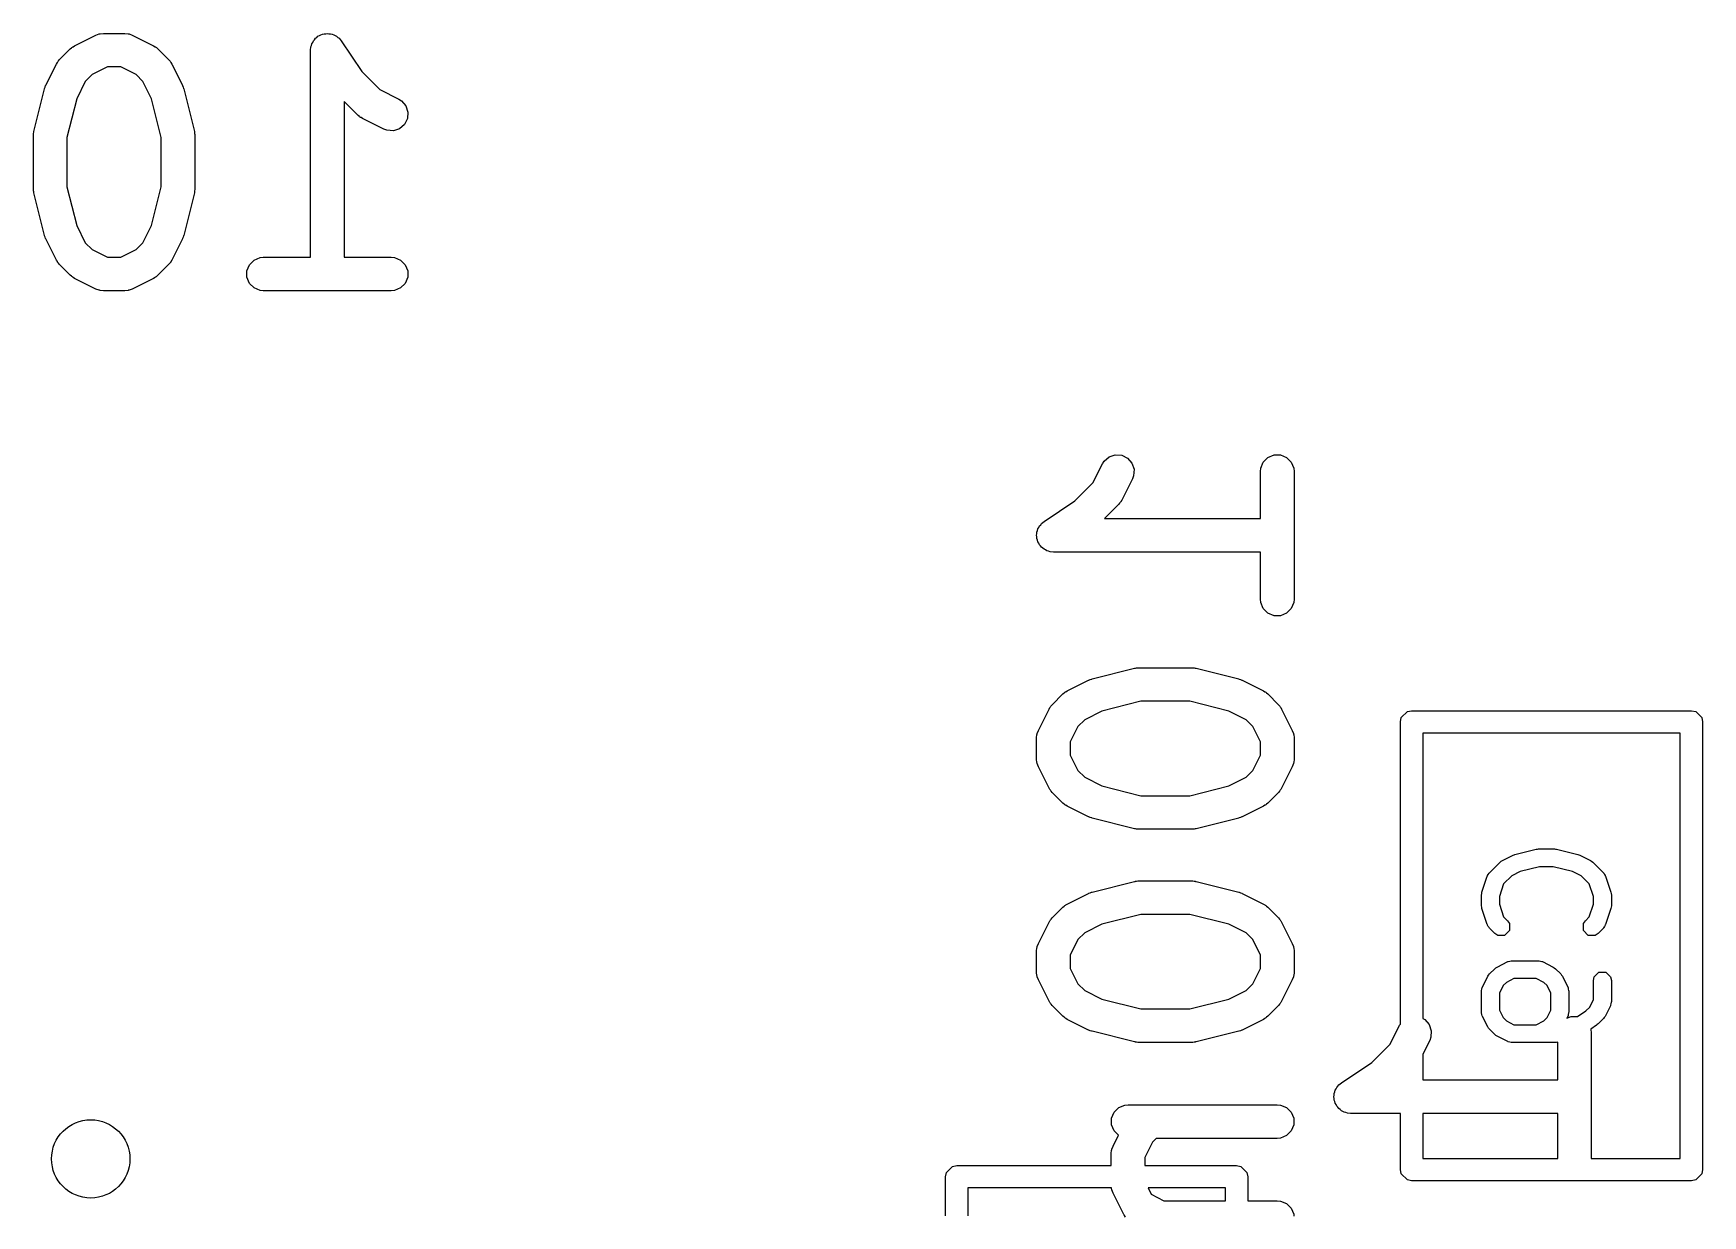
# Model space of a CAD drawing. Header units: inches. Extents: x -2.1 to 1.75, y 0.25 to 2.74.
# Drawn here: x -0.917 to -0.6234, y 1.7665 to 1.9745 of the extents above; entities that cross this region are included whole.
import ezdxf

# ---------------------------------------------------------------- set-up
doc = ezdxf.new("R2010")
doc.units = ezdxf.units.IN
doc.header["$MEASUREMENT"] = 0
doc.layers.add('BLACK', color=250, linetype='CONTINUOUS')

msp = doc.modelspace()

# ---------------------------------------------------------------- linework, layer by layer
at = {"layer": 'BLACK', "linetype": 'CONTINUOUS'}
for p, q in [((-0.90976, 1.97227), (-0.90601, 1.97414)), ((-0.90601, 1.97414), (-0.90547, 1.97435)), ((-0.90547, 1.97435), (-0.90536, 1.97436)), ((-0.90536, 1.97436), (-0.90526, 1.9744)), ((-0.90526, 1.9744), (-0.90469, 1.97446)), ((-0.90469, 1.97446), (-0.90094, 1.97446)), ((-0.90094, 1.97446), (-0.90036, 1.9744)), ((-0.90036, 1.9744), (-0.90026, 1.97436)), ((-0.90026, 1.97436), (-0.90016, 1.97435)), ((-0.90016, 1.97435), (-0.89962, 1.97414)), ((-0.89962, 1.97414), (-0.89587, 1.97227)), ((-0.86788, 1.97288), (-0.86777, 1.97314)), ((-0.86777, 1.97314), (-0.86757, 1.97335)), ((-0.86757, 1.97335), (-0.8674, 1.97359)), ((-0.8674, 1.97359), (-0.86716, 1.97375)), ((-0.86716, 1.97375), (-0.86696, 1.97396)), ((-0.86696, 1.97396), (-0.86669, 1.97407)), ((-0.86669, 1.97407), (-0.86644, 1.97423)), ((-0.86644, 1.97423), (-0.86616, 1.97429)), ((-0.86616, 1.97429), (-0.86589, 1.9744)), ((-0.86589, 1.9744), (-0.8656, 1.9744)), ((-0.8656, 1.9744), (-0.86531, 1.97446)), ((-0.86531, 1.97446), (-0.86503, 1.9744)), ((-0.86503, 1.9744), (-0.86474, 1.9744)), ((-0.86474, 1.9744), (-0.86447, 1.97429)), ((-0.86447, 1.97429), (-0.86418, 1.97423)), ((-0.86418, 1.97423), (-0.86394, 1.97407)), ((-0.86394, 1.97407), (-0.86368, 1.97396)), ((-0.86368, 1.97396), (-0.86347, 1.97375)), ((-0.86347, 1.97375), (-0.86323, 1.97359)), ((-0.86323, 1.97359), (-0.86286, 1.97315)), ((-0.86286, 1.97315), (-0.86286, 1.97314)), ((-0.86286, 1.97314), (-0.86286, 1.97314)), ((-0.86286, 1.97314), (-0.86286, 1.97314)), ((-0.86286, 1.97314), (-0.85927, 1.96776)), ((-0.9124, 1.96984), (-0.91052, 1.97172)), ((-0.91052, 1.97172), (-0.9103, 1.9719)), ((-0.9103, 1.9719), (-0.91025, 1.97196)), ((-0.91025, 1.97196), (-0.91016, 1.97202)), ((-0.91016, 1.97202), (-0.91008, 1.97208)), ((-0.91008, 1.97208), (-0.91, 1.97211)), ((-0.91, 1.97211), (-0.90976, 1.97227)), ((-0.89587, 1.97227), (-0.89562, 1.97211)), ((-0.89562, 1.97211), (-0.89555, 1.97208)), ((-0.89555, 1.97208), (-0.89547, 1.97202)), ((-0.89547, 1.97202), (-0.89538, 1.97196)), ((-0.89538, 1.97196), (-0.89533, 1.9719)), ((-0.89533, 1.9719), (-0.8951, 1.97172)), ((-0.8951, 1.97172), (-0.89323, 1.96984)), ((-0.86827, 1.97151), (-0.86821, 1.97208)), ((-0.86827, 1.9715), (-0.86827, 1.97151)), ((-0.86827, 1.97151), (-0.86827, 1.97151)), ((-0.86827, 1.97151), (-0.86827, 1.97151)), ((-0.86827, 1.93509), (-0.86827, 1.9715)), ((-0.86821, 1.97208), (-0.8681, 1.97235)), ((-0.8681, 1.97235), (-0.86804, 1.97264)), ((-0.86804, 1.97264), (-0.86788, 1.97288)), ((-0.91483, 1.96532), (-0.91295, 1.96907)), ((-0.91295, 1.96907), (-0.9128, 1.96932)), ((-0.9128, 1.96932), (-0.91277, 1.96939)), ((-0.91277, 1.96939), (-0.9127, 1.96948)), ((-0.9127, 1.96948), (-0.91264, 1.96956)), ((-0.91264, 1.96956), (-0.91258, 1.96962)), ((-0.91258, 1.96962), (-0.9124, 1.96984)), ((-0.90669, 1.9672), (-0.90788, 1.966)), ((-0.90399, 1.96855), (-0.90669, 1.9672)), ((-0.90163, 1.96855), (-0.90399, 1.96855)), ((-0.89894, 1.9672), (-0.90163, 1.96855)), ((-0.89774, 1.966), (-0.89894, 1.9672)), ((-0.89323, 1.96984), (-0.89304, 1.96962)), ((-0.89304, 1.96962), (-0.89298, 1.96956)), ((-0.89298, 1.96956), (-0.89292, 1.96948)), ((-0.89292, 1.96948), (-0.89286, 1.96939)), ((-0.89286, 1.96939), (-0.89283, 1.96932)), ((-0.89283, 1.96932), (-0.89267, 1.96907)), ((-0.89267, 1.96907), (-0.8908, 1.96532)), ((-0.85927, 1.96776), (-0.85607, 1.96456)), ((-0.91693, 1.95722), (-0.91505, 1.96472)), ((-0.91505, 1.96472), (-0.91504, 1.96476)), ((-0.91504, 1.96476), (-0.91503, 1.96478)), ((-0.91503, 1.96478), (-0.91494, 1.96502)), ((-0.91494, 1.96502), (-0.91486, 1.96527)), ((-0.91486, 1.96527), (-0.91484, 1.96528)), ((-0.91484, 1.96528), (-0.91483, 1.96532)), ((-0.90788, 1.966), (-0.9094, 1.96297)), ((-0.89622, 1.96297), (-0.89774, 1.966)), ((-0.8908, 1.96532), (-0.89078, 1.96528)), ((-0.89078, 1.96528), (-0.89077, 1.96527)), ((-0.89077, 1.96527), (-0.89068, 1.96502)), ((-0.89068, 1.96502), (-0.89059, 1.96478)), ((-0.89059, 1.96478), (-0.89059, 1.96476)), ((-0.89059, 1.96476), (-0.89057, 1.96472)), ((-0.89057, 1.96472), (-0.8887, 1.95722)), ((-0.85607, 1.96456), (-0.85275, 1.9629)), ((-0.9094, 1.96297), (-0.91111, 1.95614)), ((-0.89452, 1.95614), (-0.89622, 1.96297)), ((-0.85991, 1.96004), (-0.86236, 1.9625)), ((-0.86236, 1.9625), (-0.86236, 1.93509)), ((-0.85275, 1.9629), (-0.85226, 1.96259)), ((-0.85226, 1.96259), (-0.8515, 1.96172)), ((-0.8515, 1.96172), (-0.85114, 1.96062)), ((-0.85968, 1.95986), (-0.85991, 1.96004)), ((-0.85963, 1.9598), (-0.85968, 1.95986)), ((-0.85954, 1.95974), (-0.85963, 1.9598)), ((-0.85946, 1.95967), (-0.85954, 1.95974)), ((-0.85939, 1.95964), (-0.85946, 1.95967)), ((-0.85914, 1.95949), (-0.85939, 1.95964)), ((-0.85539, 1.95761), (-0.85914, 1.95949)), ((-0.85174, 1.95844), (-0.85261, 1.95769)), ((-0.85122, 1.95947), (-0.85174, 1.95844)), ((-0.85114, 1.96062), (-0.85122, 1.95947)), ((-0.91701, 1.95665), (-0.91698, 1.95686)), ((-0.917, 1.95661), (-0.91701, 1.95665)), ((-0.91701, 1.95651), (-0.917, 1.95661)), ((-0.91701, 1.94713), (-0.91701, 1.95651)), ((-0.91698, 1.95686), (-0.91696, 1.95708)), ((-0.91696, 1.95708), (-0.91694, 1.95712)), ((-0.91694, 1.95712), (-0.91693, 1.95722)), ((-0.91111, 1.95614), (-0.91111, 1.94749)), ((-0.89452, 1.94749), (-0.89452, 1.95614)), ((-0.8887, 1.95722), (-0.88868, 1.95712)), ((-0.88868, 1.95712), (-0.88867, 1.95708)), ((-0.88867, 1.95708), (-0.88865, 1.95686)), ((-0.88865, 1.95686), (-0.88861, 1.95665)), ((-0.88861, 1.95665), (-0.88862, 1.95661)), ((-0.88862, 1.95661), (-0.88861, 1.95651)), ((-0.88861, 1.95651), (-0.88861, 1.94713)), ((-0.85485, 1.95741), (-0.85539, 1.95761)), ((-0.8537, 1.95733), (-0.85485, 1.95741)), ((-0.85261, 1.95769), (-0.8537, 1.95733)), ((-0.917, 1.94703), (-0.91701, 1.94713)), ((-0.91701, 1.94699), (-0.917, 1.94703)), ((-0.91698, 1.94677), (-0.91701, 1.94699)), ((-0.91696, 1.94656), (-0.91698, 1.94677)), ((-0.91694, 1.94651), (-0.91696, 1.94656)), ((-0.91693, 1.94642), (-0.91694, 1.94651)), ((-0.91111, 1.94749), (-0.9094, 1.94066)), ((-0.89622, 1.94066), (-0.89452, 1.94749)), ((-0.88868, 1.94651), (-0.8887, 1.94642)), ((-0.88867, 1.94656), (-0.88868, 1.94651)), ((-0.88865, 1.94677), (-0.88867, 1.94656)), ((-0.88861, 1.94699), (-0.88865, 1.94677)), ((-0.88861, 1.94713), (-0.88862, 1.94703)), ((-0.88862, 1.94703), (-0.88861, 1.94699)), ((-0.91505, 1.93892), (-0.91693, 1.94642)), ((-0.8887, 1.94642), (-0.89057, 1.93892)), ((-0.9094, 1.94066), (-0.90788, 1.93763)), ((-0.89774, 1.93763), (-0.89622, 1.94066)), ((-0.91504, 1.93887), (-0.91505, 1.93892)), ((-0.91503, 1.93885), (-0.91504, 1.93887)), ((-0.91494, 1.93861), (-0.91503, 1.93885)), ((-0.91486, 1.93837), (-0.91494, 1.93861)), ((-0.91484, 1.93835), (-0.91486, 1.93837)), ((-0.91483, 1.93831), (-0.91484, 1.93835)), ((-0.91295, 1.93456), (-0.91483, 1.93831)), ((-0.8908, 1.93831), (-0.89267, 1.93456)), ((-0.89078, 1.93835), (-0.8908, 1.93831)), ((-0.89077, 1.93837), (-0.89078, 1.93835)), ((-0.89068, 1.93861), (-0.89077, 1.93837)), ((-0.89059, 1.93885), (-0.89068, 1.93861)), ((-0.89057, 1.93892), (-0.89059, 1.93887)), ((-0.89059, 1.93887), (-0.89059, 1.93885)), ((-0.90788, 1.93763), (-0.90669, 1.93643)), ((-0.90669, 1.93643), (-0.90399, 1.93509)), ((-0.90399, 1.93509), (-0.90163, 1.93509)), ((-0.90163, 1.93509), (-0.89894, 1.93643)), ((-0.89894, 1.93643), (-0.89774, 1.93763)), ((-0.87821, 1.93459), (-0.87714, 1.93503)), ((-0.87714, 1.93503), (-0.87657, 1.93509)), ((-0.87657, 1.93509), (-0.86827, 1.93509)), ((-0.86236, 1.93509), (-0.85407, 1.93509)), ((-0.85407, 1.93509), (-0.85349, 1.93503)), ((-0.85349, 1.93503), (-0.85243, 1.93459)), ((-0.9128, 1.93431), (-0.91295, 1.93456)), ((-0.91277, 1.93424), (-0.9128, 1.93431)), ((-0.9127, 1.93416), (-0.91277, 1.93424)), ((-0.91264, 1.93407), (-0.9127, 1.93416)), ((-0.91258, 1.93402), (-0.91264, 1.93407)), ((-0.9124, 1.93379), (-0.91258, 1.93402)), ((-0.91052, 1.93192), (-0.9124, 1.93379)), ((-0.9103, 1.93173), (-0.91052, 1.93192)), ((-0.8951, 1.93192), (-0.89533, 1.93173)), ((-0.89323, 1.93379), (-0.8951, 1.93192)), ((-0.89304, 1.93402), (-0.89323, 1.93379)), ((-0.89298, 1.93407), (-0.89304, 1.93402)), ((-0.89292, 1.93416), (-0.89298, 1.93407)), ((-0.89286, 1.93424), (-0.89292, 1.93416)), ((-0.89283, 1.93431), (-0.89286, 1.93424)), ((-0.89267, 1.93456), (-0.89283, 1.93431)), ((-0.87946, 1.93271), (-0.87902, 1.93377)), ((-0.87946, 1.93156), (-0.87946, 1.93271)), ((-0.87902, 1.93377), (-0.87821, 1.93459)), ((-0.85243, 1.93459), (-0.85161, 1.93377)), ((-0.85161, 1.93377), (-0.85117, 1.93271)), ((-0.85117, 1.93271), (-0.85117, 1.93156)), ((-0.91025, 1.93168), (-0.9103, 1.93173)), ((-0.91016, 1.93162), (-0.91025, 1.93168)), ((-0.91008, 1.93155), (-0.91016, 1.93162)), ((-0.91, 1.93152), (-0.91008, 1.93155)), ((-0.90976, 1.93137), (-0.91, 1.93152)), ((-0.90601, 1.92949), (-0.90976, 1.93137)), ((-0.90547, 1.92929), (-0.90601, 1.92949)), ((-0.90536, 1.92928), (-0.90547, 1.92929)), ((-0.90526, 1.92924), (-0.90536, 1.92928)), ((-0.90469, 1.92918), (-0.90526, 1.92924)), ((-0.90094, 1.92918), (-0.90469, 1.92918)), ((-0.90036, 1.92924), (-0.90094, 1.92918)), ((-0.90026, 1.92928), (-0.90036, 1.92924)), ((-0.90016, 1.92929), (-0.90026, 1.92928)), ((-0.89962, 1.92949), (-0.90016, 1.92929)), ((-0.89587, 1.93137), (-0.89962, 1.92949)), ((-0.89562, 1.93152), (-0.89587, 1.93137)), ((-0.89555, 1.93155), (-0.89562, 1.93152)), ((-0.89547, 1.93162), (-0.89555, 1.93155)), ((-0.89538, 1.93168), (-0.89547, 1.93162)), ((-0.89533, 1.93173), (-0.89538, 1.93168)), ((-0.87902, 1.93049), (-0.87946, 1.93156)), ((-0.87821, 1.92968), (-0.87902, 1.93049)), ((-0.87714, 1.92924), (-0.87821, 1.92968)), ((-0.87657, 1.92918), (-0.87714, 1.92924)), ((-0.85407, 1.92918), (-0.87657, 1.92918)), ((-0.85349, 1.92924), (-0.85407, 1.92918)), ((-0.85243, 1.92968), (-0.85349, 1.92924)), ((-0.85161, 1.93049), (-0.85243, 1.92968)), ((-0.85117, 1.93156), (-0.85161, 1.93049)), ((-0.72869, 1.89923), (-0.72782, 1.89999)), ((-0.72782, 1.89999), (-0.72673, 1.90035)), ((-0.72673, 1.90035), (-0.72558, 1.90027)), ((-0.72558, 1.90027), (-0.72455, 1.89976)), ((-0.72455, 1.89976), (-0.72379, 1.89889)), ((-0.70069, 1.89906), (-0.69988, 1.89988)), ((-0.69988, 1.89988), (-0.69881, 1.90032)), ((-0.69881, 1.90032), (-0.69766, 1.90032)), ((-0.69766, 1.90032), (-0.69659, 1.89988)), ((-0.69659, 1.89988), (-0.69578, 1.89906)), ((-0.73066, 1.89542), (-0.729, 1.89874)), ((-0.729, 1.89874), (-0.72869, 1.89923)), ((-0.72379, 1.89889), (-0.72343, 1.89779)), ((-0.72351, 1.89664), (-0.72372, 1.8961)), ((-0.72343, 1.89779), (-0.72351, 1.89664)), ((-0.70119, 1.89742), (-0.70113, 1.898)), ((-0.70119, 1.88913), (-0.70119, 1.89742)), ((-0.70113, 1.898), (-0.70069, 1.89906)), ((-0.69578, 1.89906), (-0.69534, 1.898)), ((-0.69534, 1.898), (-0.69528, 1.89742)), ((-0.69528, 1.89742), (-0.69528, 1.87493)), ((-0.73386, 1.89222), (-0.73066, 1.89542)), ((-0.72372, 1.8961), (-0.72559, 1.89235)), ((-0.73924, 1.88863), (-0.73386, 1.89222)), ((-0.72614, 1.89159), (-0.7286, 1.88913)), ((-0.72596, 1.89181), (-0.72614, 1.89159)), ((-0.7259, 1.89186), (-0.72596, 1.89181)), ((-0.72584, 1.89195), (-0.7259, 1.89186)), ((-0.72578, 1.89203), (-0.72584, 1.89195)), ((-0.72575, 1.89211), (-0.72578, 1.89203)), ((-0.72559, 1.89235), (-0.72575, 1.89211)), ((-0.74017, 1.88755), (-0.74006, 1.88782)), ((-0.74006, 1.88782), (-0.73985, 1.88802)), ((-0.73985, 1.88802), (-0.73969, 1.88826)), ((-0.73969, 1.88826), (-0.73925, 1.88863)), ((-0.73925, 1.88863), (-0.73925, 1.88863)), ((-0.73925, 1.88863), (-0.73925, 1.88863)), ((-0.73925, 1.88863), (-0.73924, 1.88863)), ((-0.7286, 1.88913), (-0.70119, 1.88913)), ((-0.74056, 1.88618), (-0.7405, 1.88646)), ((-0.7405, 1.88589), (-0.74056, 1.88618)), ((-0.7405, 1.88675), (-0.74039, 1.88702)), ((-0.7405, 1.88646), (-0.7405, 1.88675)), ((-0.7405, 1.8856), (-0.7405, 1.88589)), ((-0.74039, 1.88533), (-0.7405, 1.8856)), ((-0.74039, 1.88702), (-0.74033, 1.88731)), ((-0.74033, 1.88505), (-0.74039, 1.88533)), ((-0.74033, 1.88731), (-0.74017, 1.88755)), ((-0.74017, 1.8848), (-0.74033, 1.88505)), ((-0.74006, 1.88453), (-0.74017, 1.8848)), ((-0.73986, 1.88433), (-0.74006, 1.88453)), ((-0.7397, 1.88409), (-0.73986, 1.88433)), ((-0.73945, 1.88393), (-0.7397, 1.88409)), ((-0.73925, 1.88372), (-0.73945, 1.88393)), ((-0.73898, 1.88361), (-0.73925, 1.88372)), ((-0.73874, 1.88345), (-0.73898, 1.88361)), ((-0.73845, 1.88339), (-0.73874, 1.88345)), ((-0.73818, 1.88328), (-0.73845, 1.88339)), ((-0.73761, 1.88322), (-0.73818, 1.88328)), ((-0.70119, 1.88322), (-0.73761, 1.88322)), ((-0.73761, 1.88322), (-0.73761, 1.88322)), ((-0.73761, 1.88322), (-0.73761, 1.88322)), ((-0.73761, 1.88322), (-0.73761, 1.88322)), ((-0.70119, 1.87493), (-0.70119, 1.88322)), ((-0.70113, 1.87435), (-0.70119, 1.87493)), ((-0.70069, 1.87329), (-0.70113, 1.87435)), ((-0.69988, 1.87247), (-0.70069, 1.87329)), ((-0.69578, 1.87329), (-0.69659, 1.87247)), ((-0.69534, 1.87435), (-0.69578, 1.87329)), ((-0.69528, 1.87493), (-0.69534, 1.87435)), ((-0.69881, 1.87203), (-0.69988, 1.87247)), ((-0.69766, 1.87203), (-0.69881, 1.87203)), ((-0.69659, 1.87247), (-0.69766, 1.87203)), ((-0.73082, 1.86092), (-0.72332, 1.86279)), ((-0.72332, 1.86279), (-0.72322, 1.86281)), ((-0.72322, 1.86281), (-0.72318, 1.86282)), ((-0.72318, 1.86282), (-0.72297, 1.86285)), ((-0.72297, 1.86285), (-0.72275, 1.86288)), ((-0.72275, 1.86288), (-0.72271, 1.86287)), ((-0.72271, 1.86287), (-0.72261, 1.86288)), ((-0.72261, 1.86288), (-0.71323, 1.86288)), ((-0.71323, 1.86288), (-0.71313, 1.86287)), ((-0.71313, 1.86287), (-0.71309, 1.86288)), ((-0.71309, 1.86288), (-0.71287, 1.86285)), ((-0.71287, 1.86285), (-0.71266, 1.86282)), ((-0.71266, 1.86282), (-0.71262, 1.86281)), ((-0.71262, 1.86281), (-0.71252, 1.86279)), ((-0.71252, 1.86279), (-0.70502, 1.86092)), ((-0.73594, 1.85827), (-0.73572, 1.85845)), ((-0.73572, 1.85845), (-0.73567, 1.85851)), ((-0.73567, 1.85851), (-0.73558, 1.85857)), ((-0.73558, 1.85857), (-0.7355, 1.85863)), ((-0.7355, 1.85863), (-0.73542, 1.85866)), ((-0.73542, 1.85866), (-0.73518, 1.85882)), ((-0.73518, 1.85882), (-0.73143, 1.86069)), ((-0.73143, 1.86069), (-0.73138, 1.86071)), ((-0.73138, 1.86071), (-0.73137, 1.86072)), ((-0.73137, 1.86072), (-0.73113, 1.86081)), ((-0.73113, 1.86081), (-0.73089, 1.8609)), ((-0.73089, 1.8609), (-0.73087, 1.8609)), ((-0.73087, 1.8609), (-0.73082, 1.86092)), ((-0.70502, 1.86092), (-0.70498, 1.8609)), ((-0.70498, 1.8609), (-0.70495, 1.8609)), ((-0.70495, 1.8609), (-0.70472, 1.86081)), ((-0.70472, 1.86081), (-0.70447, 1.86072)), ((-0.70447, 1.86072), (-0.70446, 1.86071)), ((-0.70446, 1.86071), (-0.70441, 1.86069)), ((-0.70441, 1.86069), (-0.70066, 1.85882)), ((-0.70066, 1.85882), (-0.70042, 1.85866)), ((-0.70042, 1.85866), (-0.70034, 1.85863)), ((-0.70034, 1.85863), (-0.70026, 1.85857)), ((-0.70026, 1.85857), (-0.70017, 1.85851)), ((-0.70017, 1.85851), (-0.70012, 1.85845)), ((-0.70012, 1.85845), (-0.6999, 1.85827)), ((-0.74025, 1.85187), (-0.73837, 1.85562)), ((-0.73837, 1.85562), (-0.73822, 1.85587)), ((-0.73822, 1.85587), (-0.73819, 1.85594)), ((-0.73819, 1.85594), (-0.73812, 1.85603)), ((-0.73812, 1.85603), (-0.73806, 1.85611)), ((-0.73806, 1.85611), (-0.738, 1.85617)), ((-0.738, 1.85617), (-0.73782, 1.85639)), ((-0.73782, 1.85639), (-0.73594, 1.85827)), ((-0.72224, 1.85698), (-0.72908, 1.85527)), ((-0.7136, 1.85698), (-0.72224, 1.85698)), ((-0.70677, 1.85527), (-0.7136, 1.85698)), ((-0.6999, 1.85827), (-0.69802, 1.85639)), ((-0.69802, 1.85639), (-0.69784, 1.85617)), ((-0.69784, 1.85617), (-0.69778, 1.85611)), ((-0.69778, 1.85611), (-0.69772, 1.85603)), ((-0.69772, 1.85603), (-0.69766, 1.85594)), ((-0.69766, 1.85594), (-0.69763, 1.85587)), ((-0.69763, 1.85587), (-0.69747, 1.85562)), ((-0.69747, 1.85562), (-0.69559, 1.85187)), ((-0.7333, 1.85255), (-0.73465, 1.84986)), ((-0.73211, 1.85375), (-0.7333, 1.85255)), ((-0.72908, 1.85527), (-0.73211, 1.85375)), ((-0.70373, 1.85375), (-0.70677, 1.85527)), ((-0.70254, 1.85255), (-0.70373, 1.85375)), ((-0.70119, 1.84986), (-0.70254, 1.85255)), ((-0.67657, 1.85337), (-0.67642, 1.85412)), ((-0.67657, 1.80022), (-0.67657, 1.85337)), ((-0.67642, 1.85412), (-0.67536, 1.85518)), ((-0.67536, 1.85518), (-0.67461, 1.85533)), ((-0.67461, 1.85533), (-0.62539, 1.85533)), ((-0.62539, 1.85533), (-0.62464, 1.85518)), ((-0.62464, 1.85518), (-0.62358, 1.85412)), ((-0.62358, 1.85412), (-0.62343, 1.85337)), ((-0.62343, 1.85337), (-0.62343, 1.77463)), ((-0.74056, 1.85055), (-0.7405, 1.85113)), ((-0.74056, 1.8468), (-0.74056, 1.85055)), ((-0.7405, 1.85113), (-0.74046, 1.85123)), ((-0.74046, 1.85123), (-0.74045, 1.85133)), ((-0.74045, 1.85133), (-0.74025, 1.85187)), ((-0.73465, 1.84986), (-0.73465, 1.8475)), ((-0.70119, 1.8475), (-0.70119, 1.84986)), ((-0.69559, 1.85187), (-0.69539, 1.85133)), ((-0.69539, 1.85133), (-0.69538, 1.85123)), ((-0.69538, 1.85123), (-0.69534, 1.85113)), ((-0.69534, 1.85113), (-0.69528, 1.85055)), ((-0.69528, 1.85055), (-0.69528, 1.8468)), ((-0.67264, 1.8514), (-0.67264, 1.8012)), ((-0.62736, 1.8514), (-0.67264, 1.8514)), ((-0.62736, 1.77659), (-0.62736, 1.8514)), ((-0.7405, 1.84623), (-0.74056, 1.8468)), ((-0.73465, 1.8475), (-0.7333, 1.8448)), ((-0.70254, 1.8448), (-0.70119, 1.8475)), ((-0.69528, 1.8468), (-0.69534, 1.84623)), ((-0.74046, 1.84613), (-0.7405, 1.84623)), ((-0.74045, 1.84602), (-0.74046, 1.84613)), ((-0.74025, 1.84548), (-0.74045, 1.84602)), ((-0.73837, 1.84173), (-0.74025, 1.84548)), ((-0.7333, 1.8448), (-0.73211, 1.84361)), ((-0.70373, 1.84361), (-0.70254, 1.8448)), ((-0.69559, 1.84548), (-0.69747, 1.84173)), ((-0.69539, 1.84602), (-0.69559, 1.84548)), ((-0.69538, 1.84613), (-0.69539, 1.84602)), ((-0.69534, 1.84623), (-0.69538, 1.84613)), ((-0.73822, 1.84149), (-0.73837, 1.84173)), ((-0.73819, 1.84141), (-0.73822, 1.84149)), ((-0.73812, 1.84133), (-0.73819, 1.84141)), ((-0.73806, 1.84124), (-0.73812, 1.84133)), ((-0.738, 1.84119), (-0.73806, 1.84124)), ((-0.73782, 1.84097), (-0.738, 1.84119)), ((-0.73594, 1.83909), (-0.73782, 1.84097)), ((-0.73211, 1.84361), (-0.72908, 1.84209)), ((-0.72908, 1.84209), (-0.72224, 1.84038)), ((-0.7136, 1.84038), (-0.70677, 1.84209)), ((-0.70677, 1.84209), (-0.70373, 1.84361)), ((-0.69802, 1.84097), (-0.6999, 1.83909)), ((-0.69784, 1.84119), (-0.69802, 1.84097)), ((-0.69778, 1.84124), (-0.69784, 1.84119)), ((-0.69772, 1.84133), (-0.69778, 1.84124)), ((-0.69766, 1.84141), (-0.69772, 1.84133)), ((-0.69763, 1.84149), (-0.69766, 1.84141)), ((-0.69747, 1.84173), (-0.69763, 1.84149)), ((-0.73572, 1.83891), (-0.73594, 1.83909)), ((-0.73567, 1.83885), (-0.73572, 1.83891)), ((-0.73558, 1.83879), (-0.73567, 1.83885)), ((-0.7355, 1.83873), (-0.73558, 1.83879)), ((-0.73542, 1.8387), (-0.7355, 1.83873)), ((-0.73518, 1.83854), (-0.73542, 1.8387)), ((-0.73143, 1.83666), (-0.73518, 1.83854)), ((-0.72224, 1.84038), (-0.7136, 1.84038)), ((-0.70066, 1.83854), (-0.70441, 1.83666)), ((-0.70042, 1.8387), (-0.70066, 1.83854)), ((-0.70034, 1.83873), (-0.70042, 1.8387)), ((-0.70026, 1.83879), (-0.70034, 1.83873)), ((-0.70017, 1.83885), (-0.70026, 1.83879)), ((-0.70012, 1.83891), (-0.70017, 1.83885)), ((-0.6999, 1.83909), (-0.70012, 1.83891)), ((-0.73138, 1.83665), (-0.73143, 1.83666)), ((-0.73137, 1.83664), (-0.73138, 1.83665)), ((-0.73113, 1.83655), (-0.73137, 1.83664)), ((-0.73089, 1.83646), (-0.73113, 1.83655)), ((-0.73087, 1.83646), (-0.73089, 1.83646)), ((-0.73082, 1.83644), (-0.73087, 1.83646)), ((-0.72332, 1.83457), (-0.73082, 1.83644)), ((-0.70502, 1.83644), (-0.71252, 1.83457)), ((-0.70498, 1.83646), (-0.70502, 1.83644)), ((-0.70495, 1.83646), (-0.70498, 1.83646)), ((-0.70472, 1.83655), (-0.70495, 1.83646)), ((-0.70447, 1.83664), (-0.70472, 1.83655)), ((-0.70446, 1.83665), (-0.70447, 1.83664)), ((-0.70441, 1.83666), (-0.70446, 1.83665)), ((-0.72322, 1.83455), (-0.72332, 1.83457)), ((-0.72318, 1.83453), (-0.72322, 1.83455)), ((-0.72297, 1.83451), (-0.72318, 1.83453)), ((-0.72275, 1.83448), (-0.72297, 1.83451)), ((-0.72271, 1.83449), (-0.72275, 1.83448)), ((-0.72261, 1.83448), (-0.72271, 1.83449)), ((-0.71323, 1.83448), (-0.72261, 1.83448)), ((-0.71313, 1.83449), (-0.71323, 1.83448)), ((-0.71309, 1.83448), (-0.71313, 1.83449)), ((-0.71287, 1.83451), (-0.71309, 1.83448)), ((-0.71266, 1.83453), (-0.71287, 1.83451)), ((-0.71262, 1.83455), (-0.71266, 1.83453)), ((-0.71252, 1.83457), (-0.71262, 1.83455)), ((-0.65863, 1.829), (-0.65676, 1.82993)), ((-0.65676, 1.82993), (-0.65659, 1.82998)), ((-0.65659, 1.82998), (-0.65644, 1.83005)), ((-0.65644, 1.83005), (-0.65269, 1.83099)), ((-0.65269, 1.83099), (-0.65249, 1.831)), ((-0.65249, 1.831), (-0.65231, 1.83104)), ((-0.65231, 1.83104), (-0.64949, 1.83104)), ((-0.64949, 1.83104), (-0.6493, 1.831)), ((-0.6493, 1.831), (-0.64911, 1.83099)), ((-0.64911, 1.83099), (-0.64536, 1.83005)), ((-0.64536, 1.83005), (-0.64521, 1.82998)), ((-0.64521, 1.82998), (-0.64504, 1.82993)), ((-0.64504, 1.82993), (-0.64316, 1.829)), ((-0.66224, 1.8234), (-0.6613, 1.82621)), ((-0.6613, 1.82621), (-0.66126, 1.82628)), ((-0.66126, 1.82632), (-0.66112, 1.82653)), ((-0.66126, 1.82628), (-0.66126, 1.82632)), ((-0.66112, 1.82653), (-0.66099, 1.82675)), ((-0.66099, 1.82675), (-0.66096, 1.82676)), ((-0.66096, 1.82676), (-0.66092, 1.82683)), ((-0.66092, 1.82683), (-0.65904, 1.8287)), ((-0.65904, 1.8287), (-0.65883, 1.82884)), ((-0.65883, 1.82884), (-0.65863, 1.829)), ((-0.657, 1.82629), (-0.65843, 1.82486)), ((-0.65551, 1.82704), (-0.657, 1.82629)), ((-0.65211, 1.82789), (-0.65551, 1.82704)), ((-0.64969, 1.82789), (-0.65211, 1.82789)), ((-0.64629, 1.82704), (-0.64969, 1.82789)), ((-0.6448, 1.82629), (-0.64629, 1.82704)), ((-0.64337, 1.82486), (-0.6448, 1.82629)), ((-0.64316, 1.829), (-0.64297, 1.82884)), ((-0.64297, 1.82884), (-0.64276, 1.8287)), ((-0.64276, 1.8287), (-0.64088, 1.82683)), ((-0.64088, 1.82683), (-0.64084, 1.82676)), ((-0.64084, 1.82676), (-0.6408, 1.82675)), ((-0.6408, 1.82675), (-0.64068, 1.82653)), ((-0.64068, 1.82653), (-0.64054, 1.82632)), ((-0.64054, 1.82632), (-0.64054, 1.82628)), ((-0.64054, 1.82628), (-0.6405, 1.82621)), ((-0.6405, 1.82621), (-0.63956, 1.8234)), ((-0.73518, 1.82132), (-0.73143, 1.8232)), ((-0.73143, 1.8232), (-0.73138, 1.82321)), ((-0.73138, 1.82321), (-0.73137, 1.82323)), ((-0.73137, 1.82323), (-0.73113, 1.82331)), ((-0.73113, 1.82331), (-0.73089, 1.82341)), ((-0.73089, 1.82341), (-0.73087, 1.82341)), ((-0.73087, 1.82341), (-0.73082, 1.82342)), ((-0.73082, 1.82342), (-0.72332, 1.8253)), ((-0.72332, 1.8253), (-0.72322, 1.82531)), ((-0.72322, 1.82531), (-0.72318, 1.82533)), ((-0.72318, 1.82533), (-0.72297, 1.82535)), ((-0.72297, 1.82535), (-0.72275, 1.82538)), ((-0.72275, 1.82538), (-0.72271, 1.82538)), ((-0.72271, 1.82538), (-0.72261, 1.82539)), ((-0.72261, 1.82539), (-0.71323, 1.82539)), ((-0.71323, 1.82539), (-0.71313, 1.82538)), ((-0.71313, 1.82538), (-0.71309, 1.82538)), ((-0.71309, 1.82538), (-0.71287, 1.82535)), ((-0.71287, 1.82535), (-0.71266, 1.82533)), ((-0.71266, 1.82533), (-0.71262, 1.82531)), ((-0.71262, 1.82531), (-0.71252, 1.8253)), ((-0.71252, 1.8253), (-0.70502, 1.82342)), ((-0.70502, 1.82342), (-0.70498, 1.82341)), ((-0.70498, 1.82341), (-0.70495, 1.82341)), ((-0.70495, 1.82341), (-0.70472, 1.82331)), ((-0.70472, 1.82331), (-0.70447, 1.82323)), ((-0.70447, 1.82323), (-0.70446, 1.82321)), ((-0.70446, 1.82321), (-0.70441, 1.8232)), ((-0.70441, 1.8232), (-0.70066, 1.82132)), ((-0.66227, 1.82315), (-0.66224, 1.8234)), ((-0.65843, 1.82486), (-0.65917, 1.82265)), ((-0.64263, 1.82265), (-0.64337, 1.82486)), ((-0.63956, 1.8234), (-0.63953, 1.82315)), ((-0.73782, 1.8189), (-0.73594, 1.82077)), ((-0.73594, 1.82077), (-0.73572, 1.82096)), ((-0.73572, 1.82096), (-0.73567, 1.82102)), ((-0.73567, 1.82102), (-0.73558, 1.82107)), ((-0.73558, 1.82107), (-0.7355, 1.82114)), ((-0.7355, 1.82114), (-0.73542, 1.82117)), ((-0.73542, 1.82117), (-0.73518, 1.82132)), ((-0.70066, 1.82132), (-0.70042, 1.82117)), ((-0.70042, 1.82117), (-0.70034, 1.82114)), ((-0.70034, 1.82114), (-0.70026, 1.82107)), ((-0.70026, 1.82107), (-0.70017, 1.82102)), ((-0.70017, 1.82102), (-0.70012, 1.82096)), ((-0.70012, 1.82096), (-0.6999, 1.82077)), ((-0.6999, 1.82077), (-0.69802, 1.8189)), ((-0.66232, 1.8229), (-0.66227, 1.82315)), ((-0.66232, 1.82103), (-0.66232, 1.8229)), ((-0.66227, 1.82078), (-0.66232, 1.82103)), ((-0.66224, 1.82053), (-0.66227, 1.82078)), ((-0.6613, 1.81772), (-0.66224, 1.82053)), ((-0.65917, 1.82265), (-0.65917, 1.82128)), ((-0.65917, 1.82128), (-0.65843, 1.81906)), ((-0.64337, 1.81906), (-0.64263, 1.82128)), ((-0.64263, 1.82128), (-0.64263, 1.82265)), ((-0.63956, 1.82053), (-0.6405, 1.81772)), ((-0.63953, 1.82078), (-0.63956, 1.82053)), ((-0.63953, 1.82315), (-0.63948, 1.8229)), ((-0.63948, 1.82103), (-0.63953, 1.82078)), ((-0.63948, 1.8229), (-0.63948, 1.82103)), ((-0.74025, 1.81438), (-0.73837, 1.81813)), ((-0.73837, 1.81813), (-0.73822, 1.81838)), ((-0.73822, 1.81838), (-0.73819, 1.81845)), ((-0.73819, 1.81845), (-0.73812, 1.81853)), ((-0.73812, 1.81853), (-0.73806, 1.81862)), ((-0.73806, 1.81862), (-0.738, 1.81867)), ((-0.738, 1.81867), (-0.73782, 1.8189)), ((-0.72908, 1.81777), (-0.73211, 1.81626)), ((-0.72224, 1.81948), (-0.72908, 1.81777)), ((-0.7136, 1.81948), (-0.72224, 1.81948)), ((-0.70677, 1.81777), (-0.7136, 1.81948)), ((-0.70373, 1.81626), (-0.70677, 1.81777)), ((-0.69802, 1.8189), (-0.69784, 1.81867)), ((-0.69784, 1.81867), (-0.69778, 1.81862)), ((-0.69778, 1.81862), (-0.69772, 1.81853)), ((-0.69772, 1.81853), (-0.69766, 1.81845)), ((-0.69766, 1.81845), (-0.69763, 1.81838)), ((-0.69763, 1.81838), (-0.69747, 1.81813)), ((-0.69747, 1.81813), (-0.69559, 1.81438)), ((-0.66126, 1.81765), (-0.6613, 1.81772)), ((-0.66126, 1.81761), (-0.66126, 1.81765)), ((-0.66112, 1.8174), (-0.66126, 1.81761)), ((-0.66099, 1.81718), (-0.66112, 1.8174)), ((-0.65843, 1.81906), (-0.65775, 1.81839)), ((-0.65775, 1.81839), (-0.65741, 1.81788)), ((-0.65741, 1.81788), (-0.65741, 1.81667)), ((-0.64439, 1.81788), (-0.64405, 1.81839)), ((-0.64439, 1.81667), (-0.64439, 1.81788)), ((-0.64405, 1.81839), (-0.64337, 1.81906)), ((-0.64068, 1.8174), (-0.6408, 1.81718)), ((-0.64054, 1.81761), (-0.64068, 1.8174)), ((-0.6405, 1.81772), (-0.64054, 1.81765)), ((-0.64054, 1.81765), (-0.64054, 1.81761)), ((-0.74045, 1.81384), (-0.74025, 1.81438)), ((-0.7333, 1.81506), (-0.73465, 1.81236)), ((-0.73211, 1.81626), (-0.7333, 1.81506)), ((-0.70254, 1.81506), (-0.70373, 1.81626)), ((-0.70119, 1.81236), (-0.70254, 1.81506)), ((-0.69559, 1.81438), (-0.69539, 1.81384)), ((-0.66096, 1.81717), (-0.66099, 1.81718)), ((-0.66092, 1.8171), (-0.66096, 1.81717)), ((-0.65998, 1.81616), (-0.66092, 1.8171)), ((-0.65947, 1.81582), (-0.65998, 1.81616)), ((-0.65826, 1.81582), (-0.65947, 1.81582)), ((-0.65741, 1.81667), (-0.65826, 1.81582)), ((-0.64353, 1.81582), (-0.64439, 1.81667)), ((-0.64233, 1.81582), (-0.64353, 1.81582)), ((-0.64182, 1.81616), (-0.64233, 1.81582)), ((-0.64088, 1.8171), (-0.64182, 1.81616)), ((-0.64084, 1.81717), (-0.64088, 1.8171)), ((-0.6408, 1.81718), (-0.64084, 1.81717)), ((-0.74056, 1.81306), (-0.7405, 1.81363)), ((-0.74056, 1.80931), (-0.74056, 1.81306)), ((-0.7405, 1.81363), (-0.74046, 1.81373)), ((-0.74046, 1.81373), (-0.74045, 1.81384)), ((-0.73465, 1.81236), (-0.73465, 1.81001)), ((-0.70119, 1.81001), (-0.70119, 1.81236)), ((-0.69539, 1.81384), (-0.69538, 1.81373)), ((-0.69538, 1.81373), (-0.69534, 1.81363)), ((-0.69534, 1.81363), (-0.69528, 1.81306)), ((-0.69528, 1.81306), (-0.69528, 1.80931)), ((-0.7405, 1.80873), (-0.74056, 1.80931)), ((-0.74046, 1.80864), (-0.7405, 1.80873)), ((-0.74045, 1.80853), (-0.74046, 1.80864)), ((-0.74025, 1.80799), (-0.74045, 1.80853)), ((-0.73465, 1.81001), (-0.7333, 1.80731)), ((-0.70254, 1.80731), (-0.70119, 1.81001)), ((-0.69539, 1.80853), (-0.69559, 1.80799)), ((-0.69538, 1.80864), (-0.69539, 1.80853)), ((-0.69534, 1.80873), (-0.69538, 1.80864)), ((-0.69528, 1.80931), (-0.69534, 1.80873)), ((-0.66215, 1.80673), (-0.66121, 1.80861)), ((-0.66121, 1.80861), (-0.66106, 1.80881)), ((-0.66106, 1.80881), (-0.66092, 1.80902)), ((-0.66092, 1.80902), (-0.65998, 1.80995)), ((-0.65998, 1.80995), (-0.65977, 1.81009)), ((-0.65977, 1.81009), (-0.65957, 1.81025)), ((-0.65957, 1.81025), (-0.6577, 1.81119)), ((-0.6577, 1.81119), (-0.65762, 1.81121)), ((-0.65762, 1.81121), (-0.6576, 1.81123)), ((-0.6576, 1.81123), (-0.65735, 1.81128)), ((-0.65735, 1.81128), (-0.6571, 1.81135)), ((-0.6571, 1.81135), (-0.65707, 1.81134)), ((-0.65707, 1.81134), (-0.65699, 1.81135)), ((-0.65699, 1.81135), (-0.65231, 1.81135)), ((-0.65231, 1.81135), (-0.65223, 1.81134)), ((-0.65223, 1.81134), (-0.65219, 1.81135)), ((-0.65219, 1.81135), (-0.65195, 1.81128)), ((-0.65195, 1.81128), (-0.6517, 1.81123)), ((-0.6517, 1.81123), (-0.65168, 1.81121)), ((-0.65168, 1.81121), (-0.6516, 1.81119)), ((-0.6516, 1.81119), (-0.64973, 1.81025)), ((-0.64973, 1.81025), (-0.64953, 1.81009)), ((-0.64953, 1.81009), (-0.64932, 1.80995)), ((-0.64932, 1.80995), (-0.64838, 1.80902)), ((-0.64838, 1.80902), (-0.64824, 1.80881)), ((-0.64824, 1.80881), (-0.64809, 1.80861)), ((-0.64809, 1.80861), (-0.64715, 1.80673)), ((-0.64263, 1.8079), (-0.64251, 1.80851)), ((-0.64251, 1.80851), (-0.64166, 1.80936)), ((-0.64166, 1.80936), (-0.64045, 1.80936)), ((-0.64045, 1.80936), (-0.6396, 1.80851)), ((-0.6396, 1.80851), (-0.63948, 1.8079)), ((-0.73837, 1.80424), (-0.74025, 1.80799)), ((-0.7333, 1.80731), (-0.73211, 1.80611)), ((-0.73211, 1.80611), (-0.72908, 1.8046)), ((-0.70677, 1.8046), (-0.70373, 1.80611)), ((-0.70373, 1.80611), (-0.70254, 1.80731)), ((-0.69559, 1.80799), (-0.69747, 1.80424)), ((-0.66232, 1.80603), (-0.6623, 1.80611)), ((-0.66232, 1.80228), (-0.66232, 1.80603)), ((-0.66231, 1.80614), (-0.66225, 1.80638)), ((-0.6623, 1.80611), (-0.66231, 1.80614)), ((-0.66225, 1.80638), (-0.6622, 1.80663)), ((-0.6622, 1.80663), (-0.66217, 1.80666)), ((-0.66217, 1.80666), (-0.66215, 1.80673)), ((-0.65851, 1.80697), (-0.65917, 1.80566)), ((-0.65917, 1.80566), (-0.65917, 1.80265)), ((-0.65793, 1.80755), (-0.65851, 1.80697)), ((-0.65662, 1.8082), (-0.65793, 1.80755)), ((-0.65268, 1.8082), (-0.65662, 1.8082)), ((-0.65136, 1.80755), (-0.65268, 1.8082)), ((-0.65079, 1.80697), (-0.65136, 1.80755)), ((-0.65013, 1.80566), (-0.65079, 1.80697)), ((-0.65013, 1.80265), (-0.65013, 1.80566)), ((-0.64715, 1.80673), (-0.64713, 1.80666)), ((-0.64713, 1.80666), (-0.6471, 1.80663)), ((-0.6471, 1.80663), (-0.64705, 1.80638)), ((-0.64705, 1.80638), (-0.64699, 1.80614)), ((-0.64699, 1.80614), (-0.647, 1.80611)), ((-0.647, 1.80611), (-0.64698, 1.80603)), ((-0.64698, 1.80603), (-0.64698, 1.80228)), ((-0.64263, 1.80453), (-0.64263, 1.8079)), ((-0.63948, 1.8079), (-0.63948, 1.80415)), ((-0.73822, 1.80399), (-0.73837, 1.80424)), ((-0.73819, 1.80392), (-0.73822, 1.80399)), ((-0.73812, 1.80384), (-0.73819, 1.80392)), ((-0.73806, 1.80375), (-0.73812, 1.80384)), ((-0.738, 1.8037), (-0.73806, 1.80375)), ((-0.73782, 1.80347), (-0.738, 1.8037)), ((-0.73594, 1.8016), (-0.73782, 1.80347)), ((-0.72908, 1.8046), (-0.72224, 1.80289)), ((-0.72224, 1.80289), (-0.7136, 1.80289)), ((-0.7136, 1.80289), (-0.70677, 1.8046)), ((-0.69802, 1.80347), (-0.6999, 1.8016)), ((-0.69784, 1.8037), (-0.69802, 1.80347)), ((-0.69778, 1.80375), (-0.69784, 1.8037)), ((-0.69772, 1.80384), (-0.69778, 1.80375)), ((-0.69766, 1.80392), (-0.69772, 1.80384)), ((-0.69763, 1.80399), (-0.69766, 1.80392)), ((-0.69747, 1.80424), (-0.69763, 1.80399)), ((-0.65917, 1.80265), (-0.65851, 1.80134)), ((-0.65079, 1.80134), (-0.65013, 1.80265)), ((-0.64394, 1.80257), (-0.64329, 1.80321)), ((-0.64329, 1.80321), (-0.64263, 1.80453)), ((-0.63965, 1.80345), (-0.64059, 1.80157)), ((-0.63963, 1.80353), (-0.63965, 1.80345)), ((-0.6396, 1.80355), (-0.63963, 1.80353)), ((-0.63955, 1.8038), (-0.6396, 1.80355)), ((-0.63949, 1.80404), (-0.63955, 1.8038)), ((-0.63948, 1.80415), (-0.6395, 1.80408)), ((-0.6395, 1.80408), (-0.63949, 1.80404)), ((-0.73572, 1.80141), (-0.73594, 1.8016)), ((-0.73567, 1.80135), (-0.73572, 1.80141)), ((-0.73558, 1.8013), (-0.73567, 1.80135)), ((-0.7355, 1.80123), (-0.73558, 1.8013)), ((-0.73542, 1.8012), (-0.7355, 1.80123)), ((-0.73518, 1.80104), (-0.73542, 1.8012)), ((-0.73143, 1.79917), (-0.73518, 1.80104)), ((-0.70066, 1.80104), (-0.70441, 1.79917)), ((-0.70042, 1.8012), (-0.70066, 1.80104)), ((-0.70034, 1.80123), (-0.70042, 1.8012)), ((-0.70026, 1.8013), (-0.70034, 1.80123)), ((-0.70017, 1.80135), (-0.70026, 1.8013)), ((-0.70012, 1.80141), (-0.70017, 1.80135)), ((-0.6999, 1.8016), (-0.70012, 1.80141)), ((-0.67837, 1.79668), (-0.67671, 1.8)), ((-0.67671, 1.8), (-0.67657, 1.80022)), ((-0.67264, 1.8012), (-0.67226, 1.80101)), ((-0.67226, 1.80101), (-0.67151, 1.80014)), ((-0.67151, 1.80014), (-0.67114, 1.79904)), ((-0.6623, 1.8022), (-0.66232, 1.80228)), ((-0.66231, 1.80217), (-0.6623, 1.8022)), ((-0.66225, 1.80192), (-0.66231, 1.80217)), ((-0.6622, 1.80168), (-0.66225, 1.80192)), ((-0.66217, 1.80165), (-0.6622, 1.80168)), ((-0.66215, 1.80157), (-0.66217, 1.80165)), ((-0.66121, 1.7997), (-0.66215, 1.80157)), ((-0.66106, 1.7995), (-0.66121, 1.7997)), ((-0.65851, 1.80134), (-0.65793, 1.80076)), ((-0.65793, 1.80076), (-0.65662, 1.8001)), ((-0.65662, 1.8001), (-0.65268, 1.8001)), ((-0.65268, 1.8001), (-0.65136, 1.80076)), ((-0.65136, 1.80076), (-0.65079, 1.80134)), ((-0.64715, 1.80157), (-0.64731, 1.80125)), ((-0.64731, 1.80125), (-0.64653, 1.80157)), ((-0.64713, 1.80165), (-0.64715, 1.80157)), ((-0.6471, 1.80168), (-0.64713, 1.80165)), ((-0.64705, 1.80192), (-0.6471, 1.80168)), ((-0.64699, 1.80217), (-0.64705, 1.80192)), ((-0.64698, 1.80228), (-0.647, 1.8022)), ((-0.647, 1.8022), (-0.64699, 1.80217)), ((-0.64653, 1.80157), (-0.64543, 1.80157)), ((-0.64543, 1.80157), (-0.64394, 1.80257)), ((-0.64206, 1.80003), (-0.64309, 1.79934)), ((-0.64195, 1.80014), (-0.64206, 1.80003)), ((-0.64182, 1.80023), (-0.64195, 1.80014)), ((-0.64088, 1.80117), (-0.64182, 1.80023)), ((-0.64074, 1.80138), (-0.64088, 1.80117)), ((-0.64059, 1.80157), (-0.64074, 1.80138)), ((-0.73138, 1.79915), (-0.73143, 1.79917)), ((-0.73137, 1.79914), (-0.73138, 1.79915)), ((-0.73113, 1.79905), (-0.73137, 1.79914)), ((-0.73089, 1.79896), (-0.73113, 1.79905)), ((-0.73087, 1.79896), (-0.73089, 1.79896)), ((-0.73082, 1.79895), (-0.73087, 1.79896)), ((-0.72332, 1.79707), (-0.73082, 1.79895)), ((-0.72322, 1.79706), (-0.72332, 1.79707)), ((-0.72318, 1.79704), (-0.72322, 1.79706)), ((-0.72297, 1.79702), (-0.72318, 1.79704)), ((-0.72275, 1.79699), (-0.72297, 1.79702)), ((-0.72271, 1.79699), (-0.72275, 1.79699)), ((-0.72261, 1.79698), (-0.72271, 1.79699)), ((-0.71323, 1.79698), (-0.72261, 1.79698)), ((-0.71313, 1.79699), (-0.71323, 1.79698)), ((-0.71309, 1.79699), (-0.71313, 1.79699)), ((-0.71287, 1.79702), (-0.71309, 1.79699)), ((-0.71266, 1.79704), (-0.71287, 1.79702)), ((-0.71262, 1.79706), (-0.71266, 1.79704)), ((-0.71252, 1.79707), (-0.71262, 1.79706)), ((-0.70502, 1.79895), (-0.71252, 1.79707)), ((-0.70498, 1.79896), (-0.70502, 1.79895)), ((-0.70495, 1.79896), (-0.70498, 1.79896)), ((-0.70472, 1.79905), (-0.70495, 1.79896)), ((-0.70447, 1.79914), (-0.70472, 1.79905)), ((-0.70446, 1.79915), (-0.70447, 1.79914)), ((-0.70441, 1.79917), (-0.70446, 1.79915)), ((-0.67143, 1.79735), (-0.67264, 1.79494)), ((-0.67123, 1.7979), (-0.67143, 1.79735)), ((-0.67114, 1.79904), (-0.67123, 1.7979)), ((-0.66092, 1.79929), (-0.66106, 1.7995)), ((-0.65998, 1.79835), (-0.66092, 1.79929)), ((-0.65977, 1.79821), (-0.65998, 1.79835)), ((-0.65957, 1.79806), (-0.65977, 1.79821)), ((-0.6577, 1.79712), (-0.65957, 1.79806)), ((-0.65762, 1.7971), (-0.6577, 1.79712)), ((-0.6576, 1.79707), (-0.65762, 1.7971)), ((-0.65735, 1.79703), (-0.6576, 1.79707)), ((-0.6571, 1.79696), (-0.65735, 1.79703)), ((-0.65707, 1.79697), (-0.6571, 1.79696)), ((-0.65699, 1.79695), (-0.65707, 1.79697)), ((-0.64949, 1.79695), (-0.65699, 1.79695)), ((-0.6493, 1.79699), (-0.64949, 1.79695)), ((-0.64911, 1.797), (-0.6493, 1.79699)), ((-0.6489, 1.79705), (-0.64911, 1.797)), ((-0.6489, 1.79038), (-0.6489, 1.79705)), ((-0.64309, 1.79934), (-0.64306, 1.79925)), ((-0.64306, 1.79925), (-0.643, 1.79868)), ((-0.643, 1.79868), (-0.643, 1.77659)), ((-0.68158, 1.79347), (-0.67837, 1.79668)), ((-0.67264, 1.79494), (-0.67264, 1.79038)), ((-0.68696, 1.78988), (-0.68158, 1.79347)), ((-0.68822, 1.788), (-0.68811, 1.78827)), ((-0.68822, 1.78771), (-0.68822, 1.788)), ((-0.68811, 1.78827), (-0.68805, 1.78856)), ((-0.68805, 1.78856), (-0.68789, 1.7888)), ((-0.68789, 1.7888), (-0.68778, 1.78907)), ((-0.68778, 1.78907), (-0.68757, 1.78927)), ((-0.68757, 1.78927), (-0.68741, 1.78952)), ((-0.68741, 1.78952), (-0.68696, 1.78988)), ((-0.68696, 1.78988), (-0.68696, 1.78988)), ((-0.68696, 1.78988), (-0.68696, 1.78988)), ((-0.68696, 1.78988), (-0.68696, 1.78988)), ((-0.67264, 1.79038), (-0.6489, 1.79038)), ((-0.72694, 1.7847), (-0.72612, 1.78552)), ((-0.72612, 1.78552), (-0.72506, 1.78596)), ((-0.72506, 1.78596), (-0.72448, 1.78602)), ((-0.72448, 1.78602), (-0.69824, 1.78602)), ((-0.69824, 1.78602), (-0.69766, 1.78596)), ((-0.69766, 1.78596), (-0.69659, 1.78552)), ((-0.69659, 1.78552), (-0.69578, 1.7847)), ((-0.68827, 1.78743), (-0.68822, 1.78771)), ((-0.68822, 1.78714), (-0.68827, 1.78743)), ((-0.68822, 1.78685), (-0.68822, 1.78714)), ((-0.68811, 1.78658), (-0.68822, 1.78685)), ((-0.68805, 1.7863), (-0.68811, 1.78658)), ((-0.68789, 1.78606), (-0.68805, 1.7863)), ((-0.68778, 1.78579), (-0.68789, 1.78606)), ((-0.68757, 1.78558), (-0.68778, 1.78579)), ((-0.68741, 1.78534), (-0.68757, 1.78558)), ((-0.68717, 1.78518), (-0.68741, 1.78534)), ((-0.68696, 1.78497), (-0.68717, 1.78518)), ((-0.72738, 1.78364), (-0.72694, 1.7847)), ((-0.72738, 1.78249), (-0.72738, 1.78364)), ((-0.72694, 1.78142), (-0.72738, 1.78249)), ((-0.69578, 1.7847), (-0.69534, 1.78364)), ((-0.69534, 1.78249), (-0.69578, 1.78142)), ((-0.69534, 1.78364), (-0.69534, 1.78249)), ((-0.6867, 1.78486), (-0.68696, 1.78497)), ((-0.68645, 1.7847), (-0.6867, 1.78486)), ((-0.68617, 1.78464), (-0.68645, 1.7847)), ((-0.6859, 1.78453), (-0.68617, 1.78464)), ((-0.68533, 1.78447), (-0.6859, 1.78453)), ((-0.68532, 1.78447), (-0.68533, 1.78447)), ((-0.68533, 1.78447), (-0.68533, 1.78447)), ((-0.67657, 1.78447), (-0.68532, 1.78447)), ((-0.68532, 1.78447), (-0.68532, 1.78447)), ((-0.67657, 1.77463), (-0.67657, 1.78447)), ((-0.6489, 1.78447), (-0.67264, 1.78447)), ((-0.67264, 1.78447), (-0.67264, 1.77659)), ((-0.6489, 1.77659), (-0.6489, 1.78447)), ((-0.72712, 1.77876), (-0.72617, 1.78066)), ((-0.72617, 1.78066), (-0.72694, 1.78142)), ((-0.72018, 1.77944), (-0.72153, 1.77674)), ((-0.71951, 1.78011), (-0.72018, 1.77944)), ((-0.69824, 1.78011), (-0.71951, 1.78011)), ((-0.69766, 1.78017), (-0.69824, 1.78011)), ((-0.69659, 1.78061), (-0.69766, 1.78017)), ((-0.69578, 1.78142), (-0.69659, 1.78061)), ((-0.72743, 1.77744), (-0.72738, 1.77801)), ((-0.72743, 1.77533), (-0.72743, 1.77744)), ((-0.72738, 1.77801), (-0.72734, 1.77811)), ((-0.72734, 1.77811), (-0.72733, 1.77822)), ((-0.72733, 1.77822), (-0.72712, 1.77876)), ((-0.72153, 1.77674), (-0.72153, 1.77533)), ((-0.67264, 1.77659), (-0.6489, 1.77659)), ((-0.643, 1.77659), (-0.62736, 1.77659)), ((-0.75657, 1.77337), (-0.75642, 1.77412)), ((-0.75657, 1.7665), (-0.75657, 1.77337)), ((-0.75642, 1.77412), (-0.75536, 1.77518)), ((-0.75536, 1.77518), (-0.75461, 1.77533)), ((-0.75461, 1.77533), (-0.72743, 1.77533)), ((-0.72153, 1.77533), (-0.70539, 1.77533)), ((-0.70539, 1.77533), (-0.70464, 1.77518)), ((-0.70464, 1.77518), (-0.70358, 1.77412)), ((-0.70358, 1.77412), (-0.70343, 1.77337)), ((-0.70343, 1.77337), (-0.70343, 1.76914)), ((-0.67642, 1.77387), (-0.67657, 1.77463)), ((-0.67536, 1.77281), (-0.67642, 1.77387)), ((-0.62358, 1.77387), (-0.62464, 1.77281)), ((-0.62343, 1.77463), (-0.62358, 1.77387)), ((-0.75264, 1.7714), (-0.75264, 1.76649)), ((-0.72739, 1.7714), (-0.75264, 1.7714)), ((-0.72738, 1.77124), (-0.72739, 1.7714)), ((-0.72734, 1.77114), (-0.72738, 1.77124)), ((-0.72733, 1.77103), (-0.72734, 1.77114)), ((-0.72712, 1.77049), (-0.72733, 1.77103)), ((-0.72525, 1.76674), (-0.72712, 1.77049)), ((-0.72097, 1.7714), (-0.72041, 1.77027)), ((-0.70736, 1.7714), (-0.72097, 1.7714)), ((-0.70736, 1.76914), (-0.70736, 1.7714)), ((-0.67461, 1.77266), (-0.67536, 1.77281)), ((-0.62539, 1.77266), (-0.67461, 1.77266)), ((-0.62464, 1.77281), (-0.62539, 1.77266)), ((-0.72041, 1.77027), (-0.71816, 1.76914)), ((-0.71816, 1.76914), (-0.70736, 1.76914)), ((-0.70343, 1.76914), (-0.69824, 1.76914)), ((-0.69824, 1.76914), (-0.69766, 1.76909)), ((-0.69766, 1.76909), (-0.69659, 1.76864)), ((-0.69659, 1.76864), (-0.69578, 1.76783)), ((-0.69578, 1.76783), (-0.69534, 1.76677)), ((-0.72519, 1.76665), (-0.72525, 1.76674)), ((-0.72517, 1.7666), (-0.72519, 1.76665)), ((-0.72512, 1.76655), (-0.72517, 1.7666)), ((-0.72494, 1.76625), (-0.72512, 1.76655)), ((-0.69534, 1.76677), (-0.69534, 1.76642))]:
    msp.add_line(p, q, dxfattribs=at)
at = {"layer": 'BLACK'}
msp.add_circle((-0.90693, 1.7765), 0.00689, dxfattribs=at)
msp.add_circle((-0.90693, 1.7765), 0.00689, dxfattribs=at)

doc.saveas('drawing.dxf')
